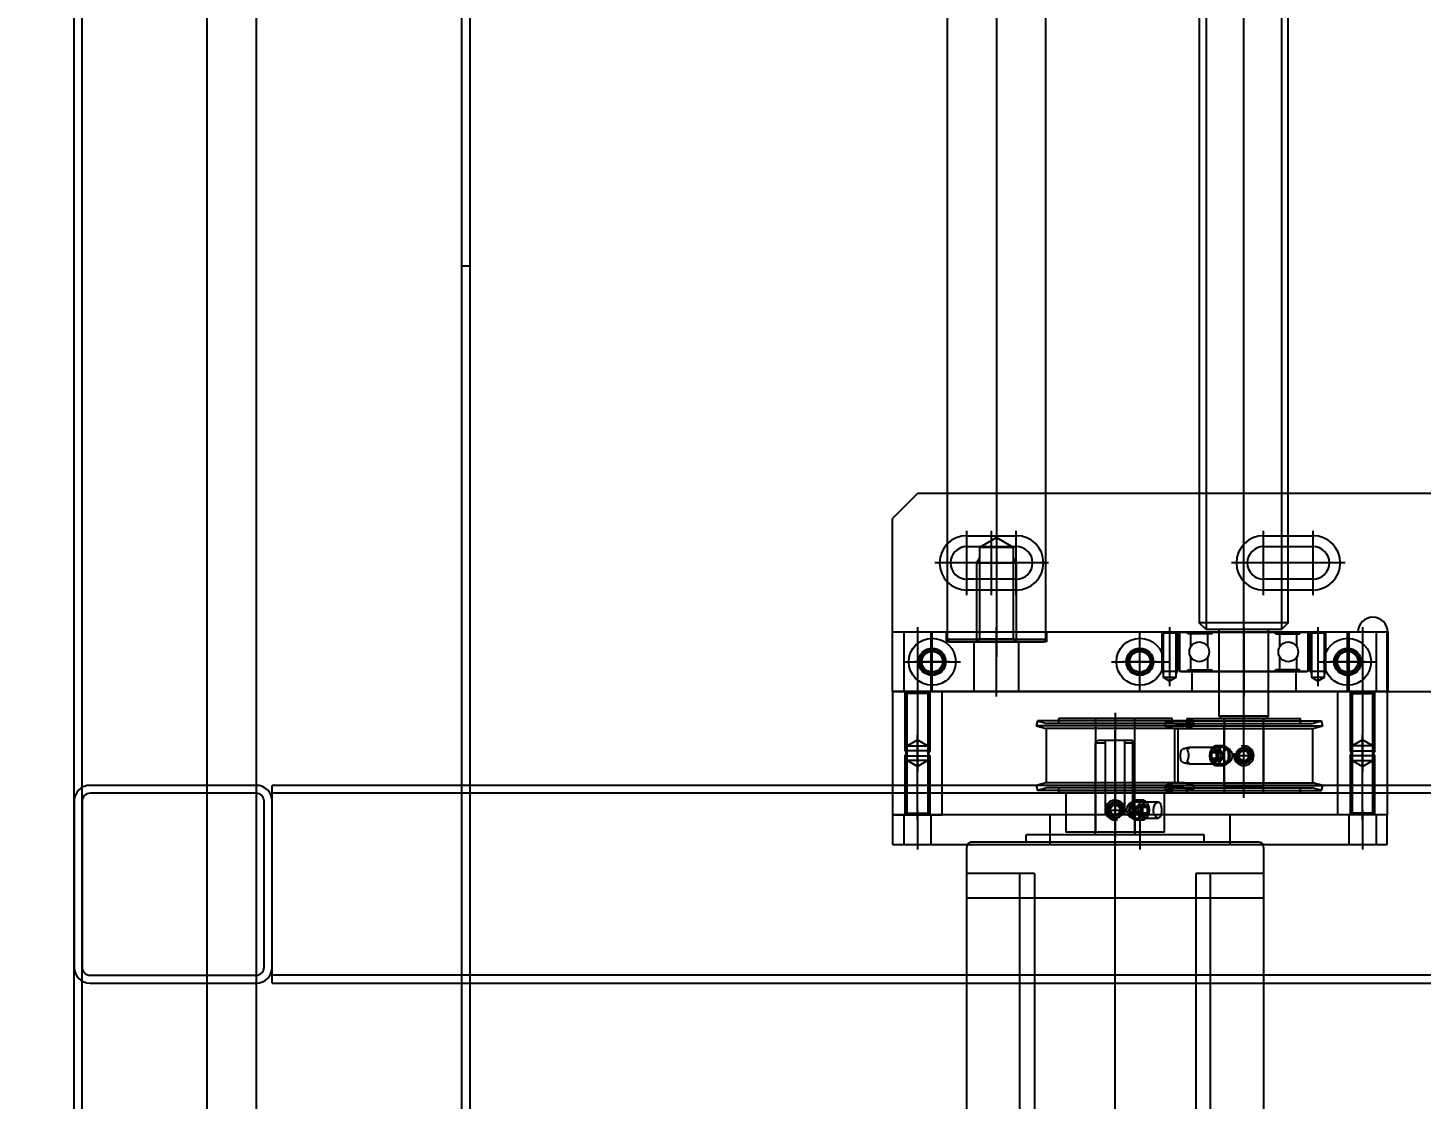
# Model space of a CAD drawing. Header units: inches. Extents: x 0 to 77285, y -118 to 40065.
# Drawn here: x 15660.8 to 15942.5, y 25312.1 to 25528.8 of the extents above; entities that cross this region are included whole.
import ezdxf

# ---------------------------------------------------------------- set-up
doc = ezdxf.new("R2010")
doc.units = ezdxf.units.IN
doc.header["$LTSCALE"] = 5
doc.header["$MEASUREMENT"] = 0
doc.layers.add('A', color=8, linetype='Continuous')
doc.styles.add('SCI', font='')
doc.styles.get('SCI').set_extended_font_data('Gulim')
doc.dimstyles.new('SCH', dxfattribs={"dimtxt": 2.5, "dimasz": 2, "dimexe": 1.25, "dimexo": 0.625, "dimtad": 1, "dimdec": 8, "dimtxsty": 'SCI', "dimcen": 2.5, "dimclrd": 4, "dimclre": 4, "dimclrt": 7, "dimadec": 8, "dimazin": 2, "dimtfac": 1, "dimtdec": 8, "dimtmove": 0, "dimatfit": 3, "dimfxl": 1, "dimarcsym": 0})

# ---------------------------------------------------------------- blocks, each defined once
blk = doc.blocks.new('A$Cc399747e')
at = {"ltscale": 5}
for p, q in [((1613.29, 1419), (1613.29, 33)), ((1533.29, 71), (1533.29, 1381)), ((1611.69, 1381), (1611.69, 71)), ((1613.29, 1381), (1613.29, 71)), ((1586.49, 71), (1586.49, 1111)), ((1534.89, 1101), (1534.89, 71)), ((1576.49, 71), (1576.49, 1096)), ((1573.29, 941), (258.29, 941)), ((1573.29, 941), (1573.29, 901)), ((1610.09, 941), (1576.49, 941)), ((258.29, 939.4), (1573.29, 939.4)), ((1610.09, 939.4), (1576.49, 939.4)), ((1573.29, 937.8), (1573.29, 904.2)), ((1574.89, 937.8), (1574.89, 904.2)), ((1611.69, 904.2), (1611.69, 937.8)), ((1613.29, 904.2), (1613.29, 937.8)), ((258.29, 902.6), (1573.29, 902.6)), ((1576.49, 902.6), (1610.09, 902.6)), ((258.29, 901), (1573.29, 901)), ((1576.49, 901), (1610.09, 901)), ((1533.29, 796), (1534.89, 796))]:
    blk.add_line(p, q, dxfattribs=at)
for p, q in [((1402.8, 1030), (1402.8, 889.9)), ((1383.5, 1003.5), (1383.5, 918.8)), ((1386.5, 918.8), (1386.5, 1003.5)), ((1419.1, 918.8), (1419.1, 1003.5)), ((1422.1, 1003.5), (1422.1, 918.8)), ((1372.8, 923.8), (1372.8, 1002.5)), ((1432.8, 1002.5), (1432.8, 923.8)), ((1372.8, 913.5), (1372.8, 923.8)), ((1372.8, 923.8), (1432.8, 923.8)), ((1432.8, 923.8), (1432.8, 913.5)), ((1372.8, 918.8), (1386.5, 918.8)), ((1419.1, 918.8), (1432.8, 918.8)), ((1447.8, 913), (1347.8, 913)), ((1347.8, 913), (1347.8, 907)), ((1350.05, 907), (1350.05, 913)), ((1352.8, 906), (1352.8, 914)), ((1355.55, 907), (1355.55, 913)), ((1379.6, 907), (1379.6, 913)), ((1397.8, 906), (1397.8, 914)), ((1416, 907), (1416, 913)), ((1440.05, 907), (1440.05, 913)), ((1442.8, 906), (1442.8, 914)), ((1445.55, 907), (1445.55, 913)), ((1447.8, 907), (1447.8, 913)), ((1373.8, 912.5), (1431.8, 912.5)), ((1384.8, 912.5), (1384.8, 911)), ((1384.8, 911), (1420.8, 911)), ((1392.8, 910.5), (1412.8, 910.5)), ((1392.8, 910.5), (1392.8, 902.5)), ((1398.8, 906.9), (1398.8, 911)), ((1398.8, 910.5), (1398.8, 887.5)), ((1402.8, 886.35), (1402.8, 911.65)), ((1406.8, 911), (1406.8, 892.4)), ((1406.8, 887.5), (1406.8, 910.5)), ((1412.8, 902.5), (1412.8, 910.5)), ((1420.8, 912.5), (1420.8, 911)), ((1352.8, 908), (1352.8, 890.79)), ((1393.57, 906.99), (1393.64, 907.19)), ((1393.64, 907.19), (1393.73, 907.36)), ((1393.73, 907.36), (1393.83, 907.49)), ((1393.83, 907.49), (1393.95, 907.58)), ((1393.95, 907.58), (1394.04, 907.61)), ((1394.04, 907.61), (1394.14, 907.62)), ((1399.33, 907.62), (1394.14, 907.62)), ((1394.14, 907.62), (1394.28, 907.6)), ((1394.28, 907.6), (1394.42, 907.53)), ((1394.42, 907.53), (1394.55, 907.42)), ((1394.55, 907.42), (1394.68, 907.27)), ((1394.68, 907.27), (1394.8, 907.09)), ((1396.53, 907.63), (1396.28, 907.28)), ((1398.68, 908), (1397.11, 908)), ((1398.9, 907.13), (1398.95, 907.31)), ((1398.95, 907.31), (1399.03, 907.45)), ((1399.03, 907.45), (1399.12, 907.55)), ((1399.12, 907.55), (1399.24, 907.61)), ((1399.24, 907.61), (1399.33, 907.62)), ((1399.69, 907.02), (1399.26, 907.63)), ((1399.33, 907.62), (1399.37, 907.62)), ((1399.37, 907.62), (1399.51, 907.59)), ((1399.51, 907.59), (1399.66, 907.52)), ((1399.66, 907.52), (1399.81, 907.41)), ((1399.81, 907.41), (1399.96, 907.26)), ((1399.96, 907.26), (1400.1, 907.08)), ((1401.73, 907.22), (1401.54, 907.03)), ((1401.95, 907.38), (1401.73, 907.22)), ((1402.19, 907.5), (1401.95, 907.38)), ((1402.45, 907.58), (1402.19, 907.5)), ((1402.72, 907.62), (1402.45, 907.58)), ((1402.99, 907.61), (1402.72, 907.62)), ((1403.26, 907.55), (1402.99, 907.61)), ((1403.51, 907.45), (1403.26, 907.55)), ((1403.75, 907.31), (1403.51, 907.45)), ((1403.95, 907.14), (1403.75, 907.31)), ((1442.8, 908), (1442.8, 890.79)), ((1347.8, 907), (1447.8, 907)), ((1347.8, 882), (1347.8, 907)), ((1347.8, 907), (1357.8, 907)), ((1350.3, 907), (1350.7, 906.6)), ((1350.3, 907), (1350.3, 895)), ((1350.7, 906.6), (1354.9, 906.6)), ((1350.7, 906.6), (1350.7, 893)), ((1354.9, 906.6), (1355.3, 907)), ((1354.9, 893), (1354.9, 906.6)), ((1355.3, 895), (1355.3, 907)), ((1357.8, 907), (1357.8, 882)), ((1393.44, 905.98), (1393.45, 906.25)), ((1393.45, 905.71), (1393.44, 905.98)), ((1393.45, 906.25), (1393.47, 906.52)), ((1393.48, 905.45), (1393.45, 905.71)), ((1393.47, 906.52), (1393.51, 906.76)), ((1393.52, 905.2), (1393.48, 905.45)), ((1393.51, 906.76), (1393.57, 906.99)), ((1393.58, 904.97), (1393.52, 905.2)), ((1393.65, 904.78), (1393.58, 904.97)), ((1393.74, 904.62), (1393.65, 904.78)), ((1393.85, 904.5), (1393.74, 904.62)), ((1393.97, 904.42), (1393.85, 904.5)), ((1394.1, 904.38), (1393.97, 904.42)), ((1394.14, 904.38), (1394.1, 904.38)), ((1394.23, 904.39), (1394.14, 904.38)), ((1394.14, 904.38), (1399.34, 904.38)), ((1394.38, 904.45), (1394.23, 904.39)), ((1394.52, 904.55), (1394.38, 904.45)), ((1394.65, 904.69), (1394.52, 904.55)), ((1394.77, 904.86), (1394.65, 904.69)), ((1394.88, 905.07), (1394.77, 904.86)), ((1394.8, 907.09), (1394.9, 906.87)), ((1394.96, 905.31), (1394.88, 905.07)), ((1394.9, 906.87), (1394.98, 906.63)), ((1395.02, 905.56), (1394.96, 905.31)), ((1394.98, 906.63), (1395.04, 906.36)), ((1395.06, 905.82), (1395.02, 905.56)), ((1395.04, 906.36), (1395.06, 906.09)), ((1395.06, 906.09), (1395.06, 905.82)), ((1396.24, 906.58), (1396.74, 907.15)), ((1398.53, 906.58), (1396.24, 906.58)), ((1396.24, 906.58), (1396.24, 905.42)), ((1398.53, 905.42), (1396.24, 905.42)), ((1396.74, 904.85), (1396.24, 905.42)), ((1396.28, 904.72), (1396.53, 904.37)), ((1398.03, 907.15), (1396.74, 907.15)), ((1396.74, 907.15), (1397.24, 906.58)), ((1397.24, 905.42), (1396.74, 904.85)), ((1398.03, 904.85), (1396.74, 904.85)), ((1397.24, 906.58), (1397.24, 905.42)), ((1397.53, 906.58), (1398.03, 907.15)), ((1397.53, 905.42), (1397.53, 906.58)), ((1398.03, 904.85), (1397.53, 905.42)), ((1398.03, 907.15), (1398.53, 906.58)), ((1398.53, 905.42), (1398.03, 904.85)), ((1398.53, 906.58), (1398.53, 905.42)), ((1398.8, 906.9), (1399.3, 906.9)), ((1398.82, 906.24), (1398.83, 906.48)), ((1398.82, 905.97), (1398.82, 906.24)), ((1398.82, 905.7), (1398.82, 905.97)), ((1398.83, 905.43), (1398.82, 905.7)), ((1398.83, 906.48), (1398.84, 906.71)), ((1398.85, 905.18), (1398.83, 905.43)), ((1398.84, 906.71), (1398.87, 906.93)), ((1398.88, 904.96), (1398.85, 905.18)), ((1398.87, 906.93), (1398.9, 907.13)), ((1398.93, 904.77), (1398.88, 904.96)), ((1398.99, 904.62), (1398.93, 904.77)), ((1399.07, 904.5), (1398.99, 904.62)), ((1399.16, 904.42), (1399.07, 904.5)), ((1399.27, 904.38), (1399.16, 904.42)), ((1399.26, 904.37), (1399.69, 904.98)), ((1399.33, 904.38), (1399.27, 904.38)), ((1399.3, 891.9), (1399.3, 906.9)), ((1399.41, 904.39), (1399.33, 904.38)), ((1399.56, 904.43), (1399.41, 904.39)), ((1399.72, 904.53), (1399.56, 904.43)), ((1399.89, 904.67), (1399.72, 904.53)), ((1400.04, 904.84), (1399.89, 904.67)), ((1400.17, 905.04), (1400.04, 904.84)), ((1400.1, 907.08), (1400.23, 906.86)), ((1400.29, 905.26), (1400.17, 905.04)), ((1400.23, 906.86), (1400.34, 906.61)), ((1400.37, 905.49), (1400.29, 905.26)), ((1400.34, 906.61), (1400.41, 906.35)), ((1400.42, 905.74), (1400.37, 905.49)), ((1400.41, 906.35), (1400.44, 906.07)), ((1400.44, 906), (1400.42, 905.74)), ((1400.44, 906.07), (1400.44, 906)), ((1404.9, 906), (1400.7, 906)), ((1400.86, 906.9), (1400.86, 891.9)), ((1400.86, 906.9), (1404.73, 906.9)), ((1401.2, 906.29), (1401.18, 906.02)), ((1401.18, 906.02), (1401.2, 905.75)), ((1401.27, 906.55), (1401.2, 906.29)), ((1401.2, 905.75), (1401.26, 905.48)), ((1401.26, 905.48), (1401.37, 905.24)), ((1401.39, 906.8), (1401.27, 906.55)), ((1401.37, 905.24), (1401.51, 905.01)), ((1401.54, 907.03), (1401.39, 906.8)), ((1401.51, 905.01), (1401.69, 904.81)), ((1401.69, 904.81), (1401.91, 904.64)), ((1402.8, 907.15), (1401.8, 906.58)), ((1401.8, 906.58), (1401.8, 905.42)), ((1401.8, 905.42), (1402.8, 904.85)), ((1401.91, 904.64), (1402.15, 904.51)), ((1402.15, 904.51), (1402.41, 904.43)), ((1402.41, 904.43), (1402.6, 904.39)), ((1402.6, 904.39), (1402.8, 904.38)), ((1403.8, 906.58), (1402.8, 907.15)), ((1402.8, 904.85), (1403.8, 905.42)), ((1402.8, 904.38), (1403.06, 904.4)), ((1403.06, 904.4), (1403.33, 904.47)), ((1403.33, 904.47), (1403.57, 904.58)), ((1403.57, 904.58), (1403.8, 904.73)), ((1403.8, 906.58), (1403.8, 905.42)), ((1403.8, 904.73), (1404, 904.91)), ((1404.13, 906.93), (1403.95, 907.14)), ((1404, 904.91), (1404.17, 905.13)), ((1404.26, 906.69), (1404.13, 906.93)), ((1404.17, 905.13), (1404.29, 905.37)), ((1404.36, 906.44), (1404.26, 906.69)), ((1404.29, 905.37), (1404.38, 905.64)), ((1404.41, 906.18), (1404.36, 906.44)), ((1404.38, 905.64), (1404.42, 905.9)), ((1404.42, 905.9), (1404.41, 906.18)), ((1404.73, 906.9), (1404.73, 891.9)), ((1447.8, 907), (1437.8, 907)), ((1437.8, 907), (1437.8, 882)), ((1440.7, 906.6), (1440.3, 907)), ((1440.3, 895), (1440.3, 907)), ((1444.9, 906.6), (1440.7, 906.6)), ((1440.7, 893), (1440.7, 906.6)), ((1445.3, 907), (1444.9, 906.6)), ((1444.9, 906.6), (1444.9, 893)), ((1445.3, 907), (1445.3, 895)), ((1447.8, 882), (1447.8, 907)), ((1361.06, 902.02), (1360.8, 901.05)), ((1361.06, 902.02), (1362.98, 901.5)), ((1392.54, 902.02), (1361.06, 902.02)), ((1388.3, 902.5), (1365.3, 902.5)), ((1365.3, 902.5), (1365.3, 902.02)), ((1365.3, 902.02), (1365.3, 901.5)), ((1372.8, 902.5), (1372.8, 887.5)), ((1376.8, 903.25), (1376.8, 886.75)), ((1380.8, 887.5), (1380.8, 902.5)), ((1387.06, 902.02), (1386.8, 901.05)), ((1387.06, 902.02), (1388.98, 901.5)), ((1387.06, 902.02), (1418.54, 902.02)), ((1388.3, 902.02), (1388.3, 902.5)), ((1388.3, 901.5), (1388.3, 902.02)), ((1390.61, 901.5), (1392.54, 902.02)), ((1391.3, 902.5), (1414.3, 902.5)), ((1391.3, 902.5), (1391.3, 902.02)), ((1391.3, 902.02), (1391.3, 901.5)), ((1392.8, 901.05), (1392.54, 902.02)), ((1397.11, 904), (1398.68, 904)), ((1414.3, 902.02), (1414.3, 902.5)), ((1414.3, 901.5), (1414.3, 902.02)), ((1416.61, 901.5), (1418.54, 902.02)), ((1418.8, 901.05), (1418.54, 902.02)), ((1392.8, 901.05), (1360.8, 901.05)), ((1360.8, 901.05), (1362.85, 900.5)), ((1390.74, 900.5), (1362.85, 900.5)), ((1362.85, 900.5), (1362.85, 889.5)), ((1390.61, 901.5), (1362.98, 901.5)), ((1372.8, 901), (1373.3, 901.5)), ((1372.8, 887.5), (1372.8, 901)), ((1380.8, 901), (1372.8, 901)), ((1373.3, 901.5), (1380.3, 901.5)), ((1380.3, 901.5), (1380.8, 901)), ((1380.8, 901), (1380.8, 887.5)), ((1386.8, 901.05), (1418.8, 901.05)), ((1386.8, 901.05), (1388.85, 900.5)), ((1388.85, 900.5), (1416.74, 900.5)), ((1388.98, 901.5), (1416.61, 901.5)), ((1390.16, 889.5), (1390.16, 900.5)), ((1390.74, 900.5), (1392.8, 901.05)), ((1390.74, 900.5), (1390.74, 889.5)), ((1416.74, 900.5), (1418.8, 901.05)), ((1416.74, 889.5), (1416.74, 900.5)), ((1352.8, 897.21), (1350.7, 896)), ((1354.9, 896), (1350.7, 896)), ((1350.7, 896), (1350.7, 882.4)), ((1352.8, 881), (1352.8, 898.21)), ((1354.9, 896), (1352.8, 897.21)), ((1354.9, 882.4), (1354.9, 896)), ((1375.6, 896.09), (1375.43, 895.87)), ((1375.65, 896.15), (1375.6, 896.09)), ((1375.71, 896.2), (1375.65, 896.15)), ((1375.8, 896.27), (1375.71, 896.2)), ((1375.85, 896.32), (1375.8, 896.27)), ((1376.8, 896.15), (1375.8, 895.58)), ((1375.89, 896.34), (1375.85, 896.32)), ((1375.89, 896.34), (1375.95, 896.38)), ((1375.95, 896.38), (1376.02, 896.42)), ((1376.02, 896.42), (1376.1, 896.46)), ((1376.1, 896.46), (1376.2, 896.51)), ((1376.2, 896.51), (1376.29, 896.54)), ((1376.29, 896.54), (1376.4, 896.57)), ((1376.4, 896.57), (1376.44, 896.58)), ((1376.44, 896.58), (1376.49, 896.59)), ((1376.49, 896.59), (1376.51, 896.59)), ((1376.65, 896.61), (1376.51, 896.59)), ((1376.8, 896.62), (1376.65, 896.61)), ((1376.95, 896.61), (1376.8, 896.62)), ((1377.8, 895.58), (1376.8, 896.15)), ((1377.09, 896.59), (1376.95, 896.61)), ((1377.09, 896.59), (1377.14, 896.58)), ((1377.14, 896.58), (1377.19, 896.57)), ((1377.19, 896.57), (1377.2, 896.57)), ((1377.2, 896.57), (1377.31, 896.54)), ((1377.31, 896.54), (1377.42, 896.5)), ((1377.42, 896.5), (1377.51, 896.46)), ((1377.51, 896.46), (1377.59, 896.41)), ((1377.59, 896.41), (1377.65, 896.38)), ((1377.65, 896.38), (1377.71, 896.34)), ((1377.74, 896.32), (1377.71, 896.34)), ((1377.79, 896.28), (1377.74, 896.32)), ((1377.87, 896.21), (1377.79, 896.28)), ((1377.94, 896.15), (1377.87, 896.21)), ((1378, 896.09), (1377.94, 896.15)), ((1378.13, 895.93), (1378, 896.09)), ((1378.26, 895.69), (1378.13, 895.93)), ((1379.31, 895.74), (1379.42, 895.96)), ((1379.42, 895.96), (1379.56, 896.16)), ((1379.56, 896.16), (1379.71, 896.33)), ((1379.71, 896.33), (1379.79, 896.41)), ((1379.79, 896.41), (1379.87, 896.47)), ((1379.87, 896.47), (1379.95, 896.53)), ((1380.33, 896.63), (1379.9, 896.02)), ((1379.95, 896.53), (1380.04, 896.57)), ((1380.04, 896.57), (1380.18, 896.61)), ((1380.18, 896.61), (1380.26, 896.62)), ((1387.91, 896.62), (1380.26, 896.62)), ((1380.26, 896.62), (1380.32, 896.62)), ((1380.26, 896.62), (1380.26, 896.62)), ((1380.32, 896.62), (1380.43, 896.58)), ((1380.43, 896.58), (1380.53, 896.5)), ((1380.53, 896.5), (1380.6, 896.38)), ((1380.6, 896.38), (1380.67, 896.23)), ((1380.67, 896.23), (1380.71, 896.05)), ((1380.71, 896.05), (1380.74, 895.82)), ((1382.49, 897), (1380.91, 897)), ((1381.06, 895.58), (1381.56, 896.15)), ((1381.56, 896.15), (1382.86, 896.15)), ((1381.56, 896.15), (1382.06, 895.58)), ((1382.36, 895.58), (1382.86, 896.15)), ((1382.86, 896.15), (1383.36, 895.58)), ((1383.31, 896.28), (1383.06, 896.63)), ((1387.76, 896.59), (1387.74, 896.58)), ((1387.74, 896.58), (1387.74, 896.58)), ((1387.75, 896.57), (1387.79, 896.54)), ((1387.76, 896.59), (1387.84, 896.61)), ((1387.79, 896.54), (1387.85, 896.5)), ((1387.84, 896.61), (1387.91, 896.62)), ((1387.85, 896.5), (1387.93, 896.46)), ((1387.91, 896.62), (1387.91, 896.62)), ((1387.91, 896.62), (1387.98, 896.61)), ((1387.93, 896.46), (1388.02, 896.41)), ((1387.98, 896.61), (1388.06, 896.59)), ((1388.02, 896.41), (1388.11, 896.38)), ((1388.1, 896.58), (1388.06, 896.59)), ((1388.06, 896.59), (1388.06, 896.59)), ((1388.07, 895.69), (1388.15, 895.93)), ((1388.15, 896.57), (1388.1, 896.58)), ((1388.11, 896.38), (1388.21, 896.34)), ((1388.29, 896.54), (1388.15, 896.57)), ((1388.15, 895.93), (1388.23, 896.09)), ((1388.25, 896.32), (1388.21, 896.34)), ((1388.23, 896.09), (1388.26, 896.15)), ((1388.28, 896.28), (1388.25, 896.32)), ((1388.26, 896.15), (1388.28, 896.21)), ((1388.28, 896.25), (1388.28, 896.28)), ((1388.28, 896.21), (1388.28, 896.25)), ((1388.44, 896.51), (1388.29, 896.54)), ((1388.61, 896.46), (1388.44, 896.51)), ((1388.78, 896.42), (1388.61, 896.46)), ((1388.95, 896.38), (1388.78, 896.42)), ((1389.11, 896.34), (1388.95, 896.38)), ((1389.11, 896.34), (1389.2, 896.32)), ((1389.2, 896.32), (1389.28, 896.27)), ((1389.28, 896.27), (1389.36, 896.2)), ((1389.36, 896.2), (1389.4, 896.15)), ((1389.4, 896.15), (1389.43, 896.09)), ((1389.43, 896.09), (1389.5, 895.87)), ((1440.7, 896), (1442.8, 897.21)), ((1440.7, 882.4), (1440.7, 896)), ((1440.7, 896), (1444.9, 896)), ((1442.8, 881), (1442.8, 898.21)), ((1442.8, 897.21), (1444.9, 896)), ((1444.9, 896), (1444.9, 882.4)), ((1350.3, 895), (1350.7, 894.31)), ((1350.3, 895), (1355.3, 895)), ((1350.3, 894), (1350.7, 894.69)), ((1355.3, 894), (1350.3, 894)), ((1350.3, 894), (1350.3, 882)), ((1355.3, 895), (1354.9, 894.31)), ((1355.3, 894), (1354.9, 894.69)), ((1355.3, 882), (1355.3, 894)), ((1374.7, 895), (1378.9, 895)), ((1375.22, 895.37), (1375.18, 895.1)), ((1375.18, 895.1), (1375.19, 894.83)), ((1375.19, 894.83), (1375.24, 894.56)), ((1375.3, 895.63), (1375.22, 895.37)), ((1375.24, 894.56), (1375.33, 894.31)), ((1375.43, 895.87), (1375.3, 895.63)), ((1375.33, 894.31), (1375.47, 894.07)), ((1375.47, 894.07), (1375.6, 893.91)), ((1375.6, 893.91), (1375.66, 893.85)), ((1375.66, 893.85), (1375.72, 893.79)), ((1375.72, 893.79), (1375.8, 893.72)), ((1375.8, 894.42), (1375.8, 895.58)), ((1375.8, 894.42), (1376.8, 893.85)), ((1375.8, 893.72), (1375.86, 893.68)), ((1375.86, 893.68), (1375.89, 893.66)), ((1375.94, 893.62), (1375.89, 893.66)), ((1376, 893.59), (1375.94, 893.62)), ((1376.08, 893.54), (1376, 893.59)), ((1376.18, 893.5), (1376.08, 893.54)), ((1376.28, 893.46), (1376.18, 893.5)), ((1376.4, 893.43), (1376.28, 893.46)), ((1376.41, 893.43), (1376.4, 893.43)), ((1376.45, 893.42), (1376.41, 893.43)), ((1376.51, 893.41), (1376.45, 893.42)), ((1376.51, 893.41), (1376.65, 893.39)), ((1376.65, 893.39), (1376.79, 893.38)), ((1376.79, 893.38), (1376.94, 893.39)), ((1376.8, 893.85), (1377.8, 894.42)), ((1376.94, 893.39), (1377.09, 893.41)), ((1377.11, 893.41), (1377.09, 893.41)), ((1377.15, 893.42), (1377.11, 893.41)), ((1377.2, 893.43), (1377.15, 893.42)), ((1377.3, 893.46), (1377.2, 893.43)), ((1377.4, 893.49), (1377.3, 893.46)), ((1377.49, 893.54), (1377.4, 893.49)), ((1377.58, 893.58), (1377.49, 893.54)), ((1377.65, 893.62), (1377.58, 893.58)), ((1377.71, 893.66), (1377.65, 893.62)), ((1377.71, 893.66), (1377.74, 893.68)), ((1377.74, 893.68), (1377.8, 893.73)), ((1377.8, 894.42), (1377.8, 895.58)), ((1377.8, 893.73), (1377.89, 893.8)), ((1377.89, 893.8), (1377.94, 893.85)), ((1377.94, 893.85), (1378, 893.91)), ((1378, 893.91), (1378.16, 894.13)), ((1378.16, 894.13), (1378.29, 894.37)), ((1378.36, 895.44), (1378.26, 895.69)), ((1378.29, 894.37), (1378.37, 894.63)), ((1378.41, 895.17), (1378.36, 895.44)), ((1378.37, 894.63), (1378.41, 894.9)), ((1378.41, 894.9), (1378.41, 895.17)), ((1379.15, 895), (1379.17, 895.26)), ((1379.15, 894.93), (1379.15, 895)), ((1379.17, 894.79), (1379.15, 894.93)), ((1379.17, 895.26), (1379.23, 895.51)), ((1379.18, 894.7), (1379.17, 894.79)), ((1379.19, 894.65), (1379.18, 894.7)), ((1379.22, 894.51), (1379.19, 894.65)), ((1379.26, 894.39), (1379.22, 894.51)), ((1379.23, 895.51), (1379.31, 895.74)), ((1379.31, 894.26), (1379.26, 894.39)), ((1379.37, 894.14), (1379.31, 894.26)), ((1379.5, 893.92), (1379.37, 894.14)), ((1379.64, 893.74), (1379.5, 893.92)), ((1379.79, 893.59), (1379.64, 893.74)), ((1379.94, 893.48), (1379.79, 893.59)), ((1379.9, 893.98), (1380.33, 893.37)), ((1380.08, 893.41), (1379.94, 893.48)), ((1380.23, 893.38), (1380.08, 893.41)), ((1380.26, 893.38), (1380.23, 893.38)), ((1380.35, 893.39), (1380.26, 893.38)), ((1380.26, 893.38), (1387.91, 893.38)), ((1380.41, 893.41), (1380.35, 893.39)), ((1380.47, 893.45), (1380.41, 893.41)), ((1380.52, 893.49), (1380.47, 893.45)), ((1380.56, 893.55), (1380.52, 893.49)), ((1380.61, 893.62), (1380.56, 893.55)), ((1380.64, 893.69), (1380.61, 893.62)), ((1380.69, 893.87), (1380.64, 893.69)), ((1380.73, 894.07), (1380.69, 893.87)), ((1380.75, 894.29), (1380.73, 894.07)), ((1380.74, 895.82), (1380.75, 895.7)), ((1380.75, 895.7), (1380.76, 895.57)), ((1380.77, 894.52), (1380.75, 894.29)), ((1380.76, 895.57), (1380.77, 895.44)), ((1380.77, 895.44), (1380.77, 895.3)), ((1380.77, 895.3), (1380.77, 895.03)), ((1380.77, 895.03), (1380.77, 894.9)), ((1380.77, 894.9), (1380.77, 894.76)), ((1380.77, 894.76), (1380.77, 894.52)), ((1381.06, 894.42), (1381.06, 895.58)), ((1381.06, 895.58), (1383.36, 895.58)), ((1381.56, 893.85), (1381.06, 894.42)), ((1381.06, 894.42), (1383.36, 894.42)), ((1382.06, 894.42), (1381.56, 893.85)), ((1381.56, 893.85), (1382.86, 893.85)), ((1382.06, 895.58), (1382.06, 894.42)), ((1382.36, 894.42), (1382.36, 895.58)), ((1382.86, 893.85), (1382.36, 894.42)), ((1383.36, 894.42), (1382.86, 893.85)), ((1383.06, 893.37), (1383.31, 893.72)), ((1383.36, 894.42), (1383.36, 895.58)), ((1387.74, 893.42), (1387.74, 893.42)), ((1387.74, 893.42), (1387.76, 893.41)), ((1387.79, 893.46), (1387.75, 893.43)), ((1387.76, 893.41), (1387.76, 893.41)), ((1387.84, 893.39), (1387.76, 893.41)), ((1387.84, 893.49), (1387.79, 893.46)), ((1387.92, 893.54), (1387.84, 893.49)), ((1387.91, 893.38), (1387.84, 893.39)), ((1387.92, 893.38), (1387.91, 893.38)), ((1388, 893.58), (1387.92, 893.54)), ((1387.99, 893.39), (1387.92, 893.38)), ((1387.98, 894.9), (1387.99, 895.17)), ((1388.01, 894.63), (1387.98, 894.9)), ((1387.99, 895.17), (1388.02, 895.44)), ((1388.06, 893.41), (1387.99, 893.39)), ((1388.1, 893.62), (1388, 893.58)), ((1388.06, 894.37), (1388.01, 894.63)), ((1388.02, 895.44), (1388.07, 895.69)), ((1388.13, 894.13), (1388.06, 894.37)), ((1388.06, 893.41), (1388.09, 893.42)), ((1388.09, 893.42), (1388.13, 893.43)), ((1388.21, 893.66), (1388.1, 893.62)), ((1388.23, 893.91), (1388.13, 894.13)), ((1388.13, 893.43), (1388.15, 893.43)), ((1388.15, 893.43), (1388.31, 893.46)), ((1388.21, 893.66), (1388.25, 893.68)), ((1388.26, 893.85), (1388.23, 893.91)), ((1388.25, 893.68), (1388.28, 893.73)), ((1388.27, 893.8), (1388.26, 893.85)), ((1388.28, 893.75), (1388.27, 893.8)), ((1388.28, 893.73), (1388.28, 893.75)), ((1388.31, 893.46), (1388.47, 893.5)), ((1388.47, 893.5), (1388.64, 893.54)), ((1388.64, 893.54), (1388.81, 893.59)), ((1388.81, 893.59), (1388.96, 893.62)), ((1388.96, 893.62), (1389.11, 893.66)), ((1389.19, 893.68), (1389.11, 893.66)), ((1389.27, 893.72), (1389.19, 893.68)), ((1389.35, 893.79), (1389.27, 893.72)), ((1389.4, 893.85), (1389.35, 893.79)), ((1389.43, 893.91), (1389.4, 893.85)), ((1389.48, 894.07), (1389.43, 893.91)), ((1389.54, 894.31), (1389.48, 894.07)), ((1389.5, 895.87), (1389.55, 895.63)), ((1389.55, 894.34), (1389.54, 894.31)), ((1389.55, 895.63), (1389.56, 895.57)), ((1389.56, 894.43), (1389.55, 894.34)), ((1389.56, 895.57), (1389.59, 895.37)), ((1389.58, 894.56), (1389.56, 894.43)), ((1389.59, 894.7), (1389.58, 894.56)), ((1389.59, 895.37), (1389.59, 895.31)), ((1389.59, 895.31), (1389.6, 895.1)), ((1389.6, 894.83), (1389.59, 894.7)), ((1389.6, 895.1), (1389.6, 894.83)), ((1440.3, 895), (1440.7, 894.31)), ((1445.3, 895), (1440.3, 895)), ((1440.3, 894), (1440.7, 894.69)), ((1440.3, 882), (1440.3, 894)), ((1440.3, 894), (1445.3, 894)), ((1445.3, 895), (1444.9, 894.31)), ((1445.3, 894), (1444.9, 894.69)), ((1445.3, 894), (1445.3, 882)), ((1350.7, 893), (1352.8, 891.79)), ((1350.7, 893), (1354.9, 893)), ((1352.8, 891.79), (1354.9, 893)), ((1380.91, 893), (1382.49, 893)), ((1400.86, 892.4), (1399.3, 892.4)), ((1399.3, 891.9), (1406.3, 891.9)), ((1406.8, 892.4), (1404.73, 892.4)), ((1406.8, 892.4), (1406.3, 891.9)), ((1442.8, 891.79), (1440.7, 893)), ((1444.9, 893), (1440.7, 893)), ((1444.9, 893), (1442.8, 891.79)), ((1362.85, 889.5), (1360.8, 888.95)), ((1392.8, 888.95), (1360.8, 888.95)), ((1360.8, 888.95), (1361.06, 887.98)), ((1362.98, 888.5), (1361.06, 887.98)), ((1392.54, 887.98), (1361.06, 887.98)), ((1390.74, 889.5), (1362.85, 889.5)), ((1390.61, 888.5), (1362.98, 888.5)), ((1365.3, 888.5), (1365.3, 887.98)), ((1365.3, 887.98), (1365.3, 887.5)), ((1388.3, 887.5), (1365.3, 887.5)), ((1371.8, 887), (1372.3, 887.5)), ((1372.3, 887.5), (1381.3, 887.5)), ((1380.8, 887.5), (1372.8, 887.5)), ((1381.3, 887.5), (1381.8, 887)), ((1388.85, 889.5), (1386.8, 888.95)), ((1386.8, 888.95), (1387.06, 887.98)), ((1386.8, 888.95), (1418.8, 888.95)), ((1388.98, 888.5), (1387.06, 887.98)), ((1387.06, 887.98), (1418.54, 887.98)), ((1388.3, 887.98), (1388.3, 888.5)), ((1388.3, 887.5), (1388.3, 887.98)), ((1388.85, 889.5), (1416.74, 889.5)), ((1388.98, 888.5), (1416.61, 888.5)), ((1392.54, 887.98), (1390.61, 888.5)), ((1392.8, 888.95), (1390.74, 889.5)), ((1391.3, 888.5), (1391.3, 887.98)), ((1391.3, 887.98), (1391.3, 887.5)), ((1391.3, 887.5), (1414.3, 887.5)), ((1392.54, 887.98), (1392.8, 888.95)), ((1414.3, 887.98), (1414.3, 888.5)), ((1414.3, 887.5), (1414.3, 887.98)), ((1418.54, 887.98), (1416.61, 888.5)), ((1418.8, 888.95), (1416.74, 889.5)), ((1418.54, 887.98), (1418.8, 888.95)), ((1371.8, 887), (1381.8, 887)), ((1371.8, 887), (1371.8, 869.5)), ((1381.8, 887), (1381.8, 869.5)), ((1447.8, 882), (400.8, 882)), ((1347.7, 870), (1347.7, 882)), ((1347.8, 882), (1347.8, 870)), ((1347.8, 882), (1447.8, 882)), ((1347.8, 882), (1347.8, 870)), ((1347.8, 882), (1447.8, 882)), ((1357.8, 882), (1347.8, 882)), ((1350.05, 870), (1350.05, 882)), ((1350.7, 882.4), (1350.3, 882)), ((1354.9, 882.4), (1350.7, 882.4)), ((1352.8, 869), (1352.8, 883)), ((1355.3, 882), (1354.9, 882.4)), ((1355.55, 870), (1355.55, 882)), ((1366.3, 878), (1366.3, 882)), ((1376.8, 869), (1376.8, 883)), ((1387.3, 878), (1387.3, 882)), ((1422.3, 882), (1422.3, 872)), ((1426.8, 883), (1426.8, 869)), ((1431.3, 882), (1431.3, 872)), ((1437.8, 882), (1447.8, 882)), ((1440.05, 870), (1440.05, 882)), ((1440.3, 882), (1440.7, 882.4)), ((1440.7, 882.4), (1444.9, 882.4)), ((1442.8, 869), (1442.8, 883)), ((1444.9, 882.4), (1445.3, 882)), ((1445.55, 870), (1445.55, 882)), ((1447.8, 882), (1447.8, 870)), ((1447.8, 882), (1447.8, 870)), ((1447.8, 882), (1447.8, 847)), ((1355.8, 881.75), (1355.8, 870.25)), ((1355.8, 879.5), (1355.8, 872.5)), ((1355.8, 879.5), (1355.8, 872.5)), ((1360.55, 879.2), (1361.8, 879.92)), ((1360.55, 870.25), (1360.55, 879.2)), ((1360.55, 879.2), (1363.05, 879.2)), ((1361.8, 869), (1361.8, 880.92)), ((1361.8, 879.92), (1363.05, 879.2)), ((1363.05, 879.2), (1363.05, 870.25)), ((1390.55, 879.2), (1391.8, 879.92)), ((1390.55, 870.25), (1390.55, 879.2)), ((1390.55, 879.2), (1393.05, 879.2)), ((1391.8, 869), (1391.8, 880.92)), ((1391.8, 879.92), (1393.05, 879.2)), ((1393.05, 879.2), (1393.05, 870.25)), ((1397.8, 881.75), (1397.8, 870.25)), ((1397.8, 879.5), (1397.8, 872.5)), ((1397.8, 879.5), (1397.8, 872.5)), ((1439.8, 881.75), (1439.8, 870.25)), ((1439.8, 879.5), (1439.8, 872.5)), ((1439.8, 879.5), (1439.8, 872.5)), ((1360.3, 878), (1360.55, 878.43)), ((1360.3, 870), (1360.3, 878)), ((1360.3, 878), (1363.3, 878)), ((1363.3, 878), (1363.05, 878.43)), ((1363.3, 878), (1363.3, 870)), ((1363.8, 870), (1363.8, 878)), ((1363.8, 878), (1389.8, 878)), ((1363.8, 877.7), (1363.8, 870.3)), ((1389.5, 878), (1364.1, 878)), ((1365.5, 878), (1365.5, 877.63)), ((1365.5, 877.91), (1365.5, 877.63)), ((1365.5, 877.91), (1370.4, 877.91)), ((1365.5, 877.63), (1370.4, 877.63)), ((1366.07, 877.63), (1366.07, 875.01)), ((1369.51, 877.63), (1369.51, 875.03)), ((1370.4, 878), (1370.4, 877.63)), ((1370.4, 877.91), (1370.4, 877.63)), ((1371.8, 877.7), (1371.8, 870.3)), ((1376.8, 879), (1376.8, 869)), ((1381.8, 877.7), (1381.8, 870.3)), ((1383.2, 878), (1383.2, 877.63)), ((1383.2, 877.91), (1383.2, 877.63)), ((1388.1, 877.91), (1383.2, 877.91)), ((1388.1, 877.63), (1383.2, 877.63)), ((1384.08, 877.63), (1384.08, 875.03)), ((1387.52, 877.63), (1387.52, 875.01)), ((1388.1, 878), (1388.1, 877.63)), ((1388.1, 877.91), (1388.1, 877.63)), ((1389.8, 870), (1389.8, 878)), ((1389.8, 877.7), (1389.8, 870.3)), ((1390.3, 878), (1390.55, 878.43)), ((1390.3, 870), (1390.3, 878)), ((1390.3, 878), (1393.3, 878)), ((1393.3, 878), (1393.05, 878.43)), ((1393.3, 878), (1393.3, 870)), ((1361.55, 876), (1350.05, 876)), ((1359.3, 876), (1352.3, 876)), ((1352.3, 876), (1359.3, 876)), ((1403.55, 876), (1392.05, 876)), ((1401.3, 876), (1394.3, 876)), ((1394.3, 876), (1401.3, 876)), ((1426.8, 137), (1426.8, 875)), ((1445.55, 876), (1434.05, 876)), ((1443.3, 876), (1436.3, 876)), ((1436.3, 876), (1443.3, 876)), ((1366.07, 872.99), (1366.07, 870.37)), ((1369.51, 872.97), (1369.51, 870.37)), ((1384.08, 872.97), (1384.08, 870.37)), ((1387.52, 872.99), (1387.52, 870.37)), ((1416.7, 870), (1416.7, 872)), ((1416.7, 872), (1436.9, 872)), ((1417.3, 872), (1416.8, 871.5)), ((1416.8, 871.5), (1436.8, 871.5)), ((1416.8, 871.5), (1416.8, 140.5)), ((1436.3, 872), (1417.3, 872)), ((1423.42, 871.38), (1422.8, 872)), ((1422.8, 856), (1422.8, 872)), ((1430.17, 871.38), (1423.42, 871.38)), ((1423.42, 852.8), (1423.42, 871.38)), ((1430.8, 872), (1430.17, 871.38)), ((1430.17, 871.38), (1430.17, 852.8)), ((1430.8, 872), (1430.8, 856)), ((1436.8, 871.5), (1436.3, 872)), ((1436.8, 140.5), (1436.8, 871.5)), ((1436.9, 872), (1436.9, 870)), ((1347.8, 870), (1447.8, 870)), ((1347.8, 870), (1447.8, 870)), ((1353.7, 870), (1447.8, 870)), ((1360.3, 870), (1360.55, 870.25)), ((1360.55, 870.25), (1363.05, 870.25)), ((1363.05, 870.25), (1363.3, 870)), ((1389.5, 870), (1364.1, 870)), ((1365.5, 870.37), (1365.5, 870.09)), ((1370.4, 870.37), (1365.5, 870.37)), ((1365.5, 870.37), (1365.5, 870)), ((1370.4, 870.09), (1365.5, 870.09)), ((1367.8, 868.15), (1369.15, 869.5)), ((1367.8, 868.15), (1367.8, 148.85)), ((1367.8, 868.15), (1385.8, 868.15)), ((1369.15, 147.5), (1369.15, 869.5)), ((1369.15, 869.5), (1384.44, 869.5)), ((1370.4, 870.37), (1370.4, 870)), ((1370.4, 870.37), (1370.4, 870.09)), ((1383.2, 870.37), (1383.2, 870)), ((1383.2, 870.37), (1383.2, 870.09)), ((1383.2, 870.37), (1388.1, 870.37)), ((1383.2, 870.09), (1388.1, 870.09)), ((1384.44, 147.5), (1384.44, 869.5)), ((1384.44, 869.5), (1385.8, 868.15)), ((1385.8, 148.85), (1385.8, 868.15)), ((1388.1, 870.37), (1388.1, 870.09)), ((1388.1, 870.37), (1388.1, 870)), ((1390.3, 870), (1390.55, 870.25)), ((1390.55, 870.25), (1393.05, 870.25)), ((1393.05, 870.25), (1393.3, 870)), ((1362.8, 862.5), (1362.8, 849.5)), ((1367.8, 862.5), (1367.8, 849.5)), ((1372.8, 862.5), (1372.8, 849.5)), ((1422.8, 862.5), (1422.8, 849.5)), ((1427.8, 862.5), (1427.8, 849.5)), ((1432.8, 862.5), (1432.8, 849.5)), ((1362.8, 861.5), (1372.8, 861.5)), ((1362.8, 859.3), (1372.8, 859.3)), ((1422.8, 861.5), (1432.8, 861.5)), ((1422.8, 859.3), (1432.8, 859.3)), ((1356.3, 856), (1379.3, 856)), ((1416.3, 856), (1439.3, 856)), ((1422.8, 856), (1423.42, 854.92)), ((1430.8, 856), (1422.8, 856)), ((1430.8, 856), (1430.17, 854.92)), ((1372.8, 852.7), (1362.8, 852.7)), ((1432.8, 852.7), (1422.8, 852.7)), ((1426.8, 850.85), (1423.42, 852.8)), ((1430.17, 852.8), (1423.42, 852.8)), ((1430.17, 852.8), (1426.8, 850.85)), ((1372.8, 850.5), (1362.8, 850.5)), ((1432.8, 850.5), (1422.8, 850.5)), ((1442.8, 842), (1447.8, 847)), ((405.8, 842), (1442.8, 842))]:
    blk.add_line(p, q)
at = {"ltscale": 3}
blk.add_line((1376.8, 903.5), (1376.8, 95.5), dxfattribs=at)
for centre, radius in [((1402.8, 906), 1.25), ((1402.8, 906), 1), ((1376.8, 895), 1.25), ((1376.8, 895), 1), ((1355.8, 876), 4.75), ((1397.8, 876), 4.75), ((1439.8, 876), 4.75), ((1355.8, 876), 2.75), ((1355.8, 876), 2.16), ((1355.8, 876), 2.1), ((1355.8, 876), 2.1), ((1397.8, 876), 2.75), ((1397.8, 876), 2.16), ((1397.8, 876), 2.1), ((1397.8, 876), 2.1), ((1439.8, 876), 2.75), ((1439.8, 876), 2.16), ((1439.8, 876), 2.1), ((1439.8, 876), 2.1), ((1367.8, 874), 2), ((1385.8, 874), 2)]:
    blk.add_circle(centre, radius)
at = {"ltscale": 5}
for centre, radius, start, end in [((1576.49, 937.8), 3.2, 90, 180), ((1610.09, 937.8), 3.2, 0, 90), ((1576.49, 937.8), 1.6, 90, 180), ((1610.09, 937.8), 1.6, 0, 90), ((1576.49, 904.2), 3.2, 180, 270), ((1576.49, 904.2), 1.6, 180, 270), ((1610.09, 904.2), 3.2, 270, 0), ((1610.09, 904.2), 1.6, 270, 0)]:
    blk.add_arc(centre, radius, start, end, dxfattribs=at)
for centre, radius, start, end in [((1373.8, 913.5), 1, 180, 270), ((1431.8, 913.5), 1, 270, 0), ((1402.8, 906), 2, 165, 105), ((1402.8, 906), 1.57, 165, 105), ((1376.8, 895), 2, 345, 285), ((1376.8, 895), 1.57, 345, 285), ((1355.8, 876), 2.5, 255, 195), ((1355.8, 876), 2.5, 345, 285), ((1364.1, 877.7), 0.3, 90, 180), ((1371.5, 877.7), 0.3, 0, 90), ((1382.1, 877.7), 0.3, 90, 180), ((1389.5, 877.7), 0.3, 0, 90), ((1397.8, 876), 2.5, 255, 195), ((1397.8, 876), 2.5, 345, 285), ((1439.8, 876), 2.5, 255, 195), ((1439.8, 876), 2.5, 345, 285), ((1350.7, 870), 3, 180, 0), ((1364.1, 870.3), 0.3, 180, 270), ((1371.5, 870.3), 0.3, 270, 0), ((1382.1, 870.3), 0.3, 180, 270), ((1389.5, 870.3), 0.3, 270, 0), ((1362.8, 856), 5.5, 90, 270), ((1362.8, 856), 3.3, 90, 270), ((1372.8, 856), 5.5, 270, 90), ((1372.8, 856), 3.3, 270, 90), ((1422.8, 856), 5.5, 90, 270), ((1422.8, 856), 3.3, 90, 270), ((1432.8, 856), 5.5, 270, 90), ((1432.8, 856), 3.3, 270, 90)]:
    blk.add_arc(centre, radius, start, end)
for centre, major_axis in [((1396.74, 906), (0, -1.57)), ((1397.11, 906), (0, -2)), ((1398.68, 906), (0, -2)), ((1399.33, 906), (0, -1.25)), ((1398.03, 906), (0, -1)), ((1380.26, 895), (0, 1.25)), ((1380.91, 895), (0, 2)), ((1381.56, 895), (0, 1)), ((1382.49, 895), (0, 2)), ((1382.86, 895), (0, 1.57))]:
    blk.add_ellipse(centre, major_axis=major_axis, ratio=0.5)
blk = doc.blocks.new('*D366')
at = {"color": 4, "lineweight": -2, "transparency": 16777216}
for p, q in [((12554.65, 23925.55), (12554.65, 28076.14)), ((17979.65, 23925.05), (17979.65, 28076.14)), ((12714.65, 27976.14), (17819.65, 27976.14))]:
    blk.add_line(p, q, dxfattribs=at)
at = {"color": 4, "transparency": 16777216}
for points in [[(12714.65, 28002.81), (12714.65, 27949.48), (12554.65, 27976.14)], [(17819.65, 28002.81), (17819.65, 27949.48), (17979.65, 27976.14)]]:
    blk.add_solid(points, dxfattribs=at)
at = {"layer": 'Defpoints', "color": 0, "transparency": 16777216}
for p in [(17979.65, 27976.14), (12554.65, 23875.55), (17979.65, 23875.05)]:
    blk.add_point(p, dxfattribs=at)
at = {"color": 7, "transparency": 16777216, "insert": (15267.15, 28128.81), "char_height": 200, "attachment_point": 5, "style": 'SCI'}
blk.add_mtext('5425', dxfattribs=at)
blk = doc.blocks.new('*D367')
at = {"color": 4, "lineweight": -2, "transparency": 16777216}
for p, q in [((12554.65, 23925.55), (12554.65, 29140.68)), ((21064.65, 23433.05), (21064.65, 29140.68)), ((12714.65, 29040.68), (20904.65, 29040.68))]:
    blk.add_line(p, q, dxfattribs=at)
at = {"color": 4, "transparency": 16777216}
for points in [[(12714.65, 29067.34), (12714.65, 29014.01), (12554.65, 29040.68)], [(20904.65, 29067.34), (20904.65, 29014.01), (21064.65, 29040.68)]]:
    blk.add_solid(points, dxfattribs=at)
at = {"layer": 'Defpoints', "color": 0, "transparency": 16777216}
for p in [(21064.65, 29040.68), (12554.65, 23875.55), (21064.65, 23383.05)]:
    blk.add_point(p, dxfattribs=at)
at = {"color": 7, "transparency": 16777216, "insert": (16809.65, 29193.47), "char_height": 200, "attachment_point": 5, "style": 'SCI'}
blk.add_mtext('8510', dxfattribs=at)
blk = doc.blocks.new('*D374')
at = {"color": 4, "lineweight": -2, "transparency": 16777216}
for p, q in [((12554.65, 23925.55), (12554.65, 30215.88)), ((37924.65, 23433.05), (37924.65, 30215.88)), ((12714.65, 30115.88), (37764.65, 30115.88))]:
    blk.add_line(p, q, dxfattribs=at)
at = {"color": 4, "transparency": 16777216}
for points in [[(12714.65, 30142.54), (12714.65, 30089.21), (12554.65, 30115.88)], [(37764.65, 30142.54), (37764.65, 30089.21), (37924.65, 30115.88)]]:
    blk.add_solid(points, dxfattribs=at)
at = {"layer": 'Defpoints', "color": 0, "transparency": 16777216}
for p in [(37924.65, 30115.88), (12554.65, 23875.55), (37924.65, 23383.05)]:
    blk.add_point(p, dxfattribs=at)
at = {"color": 7, "transparency": 16777216, "insert": (25239.65, 30268.54), "char_height": 200, "attachment_point": 5, "style": 'SCI'}
blk.add_mtext('25370', dxfattribs=at)

msp = doc.modelspace()

# ---------------------------------------------------------------- block references
at = {"layer": 'A', "rotation": 180}
msp.add_blockref('A$Cc399747e', (17283.44187244, 26276.55060516), dxfattribs=at)

# ---------------------------------------------------------------- dimensions: what is measured, and where the dimension line sits
for base, p2, picture, middle in [((37924.649780898, 30115.8761734788), (37924.649780898, 23383.0504762948), '*D374', (25239.649780898, 30268.5392893244)), ((21064.649780898, 29040.6754827387), (21064.649780898, 23383.0504762948), '*D367', (16809.649780898, 29193.4717543765)), ((17979.649780898, 27976.1433020648), (17979.649780898, 23875.0504762948), '*D366', (15267.149780898, 28128.8064179103))]:
    dim = msp.add_linear_dim(base=base, p1=(12554.649780898, 23875.5504762968), p2=p2, dimstyle='SCH', override={"dimscale": 80})
    dim.commit()
    dim.dimension.update_dxf_attribs({"geometry": picture, "text_midpoint": middle})

doc.saveas('drawing.dxf')
